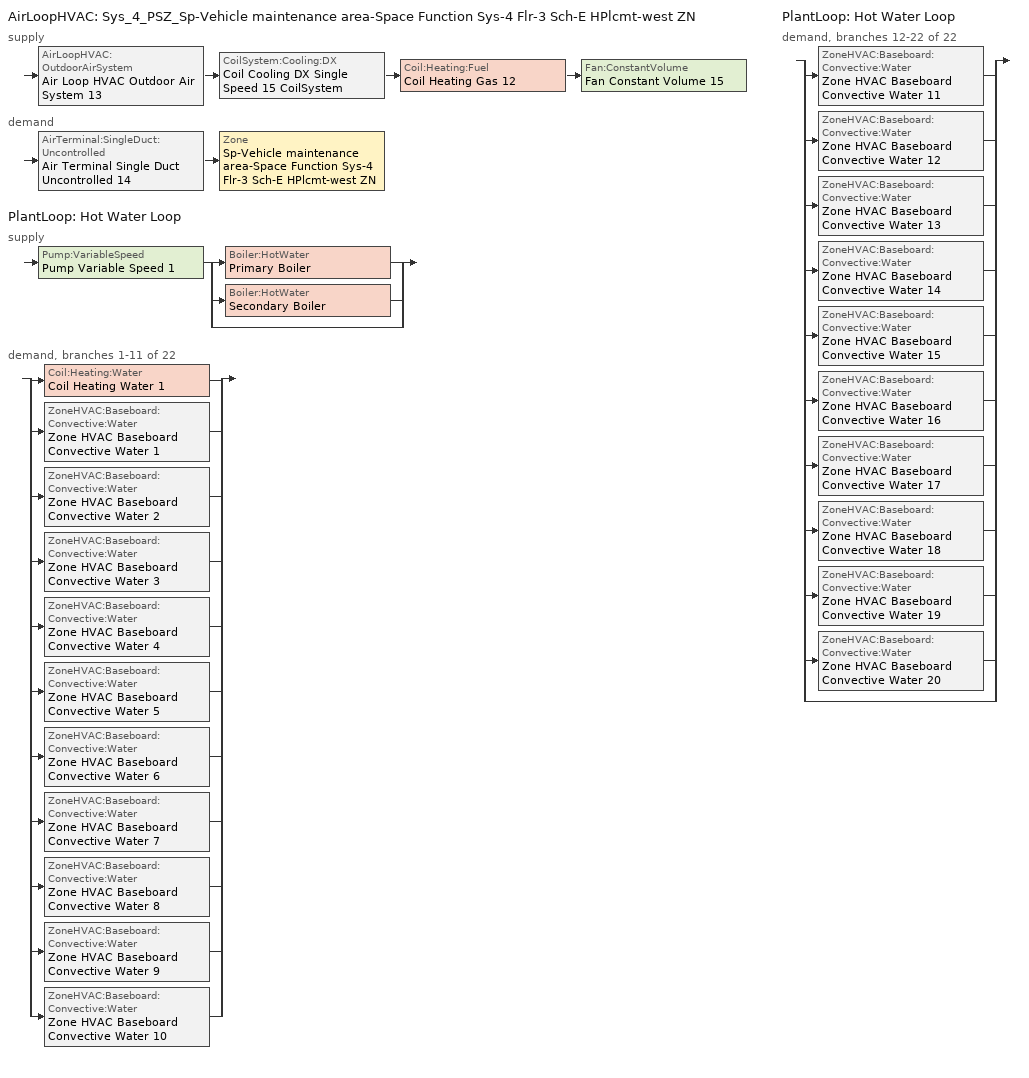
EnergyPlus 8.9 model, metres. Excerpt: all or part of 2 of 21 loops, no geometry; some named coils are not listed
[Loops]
AirLoopHVAC 'Sys_4_PSZ_Sp-Vehicle maintenance area-Space Function Sys-4 Flr-3 Sch-E HPlcmt-west ZN'
 supply: AirLoopHVAC:OutdoorAirSystem 'Air Loop HVAC Outdoor Air System 13' > CoilSystem:Cooling:DX 'Coil Cooling DX Single Speed 15 CoilSystem' > Coil:Heating:Fuel 'Coil Heating Gas 12' > Fan:ConstantVolume 'Fan Constant Volume 15'
 demand: AirTerminal:SingleDuct:Uncontrolled 'Air Terminal Single Duct Uncontrolled 14' > Zone 'Sp-Vehicle maintenance area-Space Function Sys-4 Flr-3 Sch-E HPlcmt-west ZN'
PlantLoop 'Hot Water Loop'
 supply: Pump:VariableSpeed 'Pump Variable Speed 1' > split
  | Boiler:HotWater 'Primary Boiler'
  | Boiler:HotWater 'Secondary Boiler'
  | bypass
 demand, branches 1-11 of 22: split
  | Coil:Heating:Water 'Coil Heating Water 1'
  | ZoneHVAC:Baseboard:Convective:Water 'Zone HVAC Baseboard Convective Water 1'
  | ZoneHVAC:Baseboard:Convective:Water 'Zone HVAC Baseboard Convective Water 2'
  | ZoneHVAC:Baseboard:Convective:Water 'Zone HVAC Baseboard Convective Water 3'
  | ZoneHVAC:Baseboard:Convective:Water 'Zone HVAC Baseboard Convective Water 4'
  | ZoneHVAC:Baseboard:Convective:Water 'Zone HVAC Baseboard Convective Water 5'
  | ZoneHVAC:Baseboard:Convective:Water 'Zone HVAC Baseboard Convective Water 6'
  | ZoneHVAC:Baseboard:Convective:Water 'Zone HVAC Baseboard Convective Water 7'
  | ZoneHVAC:Baseboard:Convective:Water 'Zone HVAC Baseboard Convective Water 8'
  | ZoneHVAC:Baseboard:Convective:Water 'Zone HVAC Baseboard Convective Water 9'
  | ZoneHVAC:Baseboard:Convective:Water 'Zone HVAC Baseboard Convective Water 10'
PlantLoop 'Hot Water Loop'
 demand, branches 12-22 of 22: split
  | ZoneHVAC:Baseboard:Convective:Water 'Zone HVAC Baseboard Convective Water 11'
  | ZoneHVAC:Baseboard:Convective:Water 'Zone HVAC Baseboard Convective Water 12'
  | ZoneHVAC:Baseboard:Convective:Water 'Zone HVAC Baseboard Convective Water 13'
  | ZoneHVAC:Baseboard:Convective:Water 'Zone HVAC Baseboard Convective Water 14'
  | ZoneHVAC:Baseboard:Convective:Water 'Zone HVAC Baseboard Convective Water 15'
  | ZoneHVAC:Baseboard:Convective:Water 'Zone HVAC Baseboard Convective Water 16'
  | ZoneHVAC:Baseboard:Convective:Water 'Zone HVAC Baseboard Convective Water 17'
  | ZoneHVAC:Baseboard:Convective:Water 'Zone HVAC Baseboard Convective Water 18'
  | ZoneHVAC:Baseboard:Convective:Water 'Zone HVAC Baseboard Convective Water 19'
  | ZoneHVAC:Baseboard:Convective:Water 'Zone HVAC Baseboard Convective Water 20'
  | bypass
[ZoneControl:Thermostat]
Sp-Vehicle maintenance area-Space Function Sys-4 Flr-3 Sch-E HPlcmt-west ZN Thermostat: Zone or ZoneList=Sp-Vehicle maintenance area-Space Function Sys-4 Flr-3 Sch-E HPlcmt-west ZN; Control Type Schedule=Sp-Vehicle maintenance area-Space Function Sys-4 Flr-3 Sch-E HPlcmt-west ZN Thermostat Schedule; Control Object Type 1=ThermostatSetpoint:DualSetpoint; Control Name 1=Space Function Vehicle maintenance area Thermostat 2
[ThermostatSetpoint:DualSetpoint]
Space Function Vehicle maintenance area Thermostat 2: Heating Setpoint Temperature Schedule=NECB-E-Thermostat Setpoint-Heating; Cooling Setpoint Temperature Schedule=NECB-E-Thermostat Setpoint-Cooling
[AirTerminal:SingleDuct:Uncontrolled]
Air Terminal Single Duct Uncontrolled 14: Availability Schedule=Always On Discrete; Maximum Air Flow Rate {m3/s}=AutoSize
[ZoneHVAC:Baseboard:Convective:Water] Availability Schedule=Always On Discrete; Heating Design Capacity Method=HeatingDesignCapacity; Heating Design Capacity {W}=Autosize; Heating Design Capacity Per Floor Area {W/m2}=0; Fraction of Autosized Heating Design Capacity=0.8; U-Factor Times Area Value {W/K}=Autosize; Maximum Water Flow Rate {m3/s}=Autosize; Convergence Tolerance=0.001
Zone HVAC Baseboard Convective Water 3; Zone HVAC Baseboard Convective Water 4; Zone HVAC Baseboard Convective Water 1; Zone HVAC Baseboard Convective Water 2; Zone HVAC Baseboard Convective Water 17; Zone HVAC Baseboard Convective Water 16; Zone HVAC Baseboard Convective Water 18; Zone HVAC Baseboard Convective Water 12; Zone HVAC Baseboard Convective Water 13; Zone HVAC Baseboard Convective Water 11; Zone HVAC Baseboard Convective Water 9; Zone HVAC Baseboard Convective Water 10; Zone HVAC Baseboard Convective Water 20; Zone HVAC Baseboard Convective Water 6; Zone HVAC Baseboard Convective Water 15; Zone HVAC Baseboard Convective Water 8; Zone HVAC Baseboard Convective Water 7; Zone HVAC Baseboard Convective Water 19; Zone HVAC Baseboard Convective Water 14; Zone HVAC Baseboard Convective Water 5
[Zone equipment]
Sp-Vehicle maintenance area-Space Function Sys-4 Flr-3 Sch-E HPlcmt-west ZN: Air Terminal Single Duct Uncontrolled 14, Zone HVAC Baseboard Convective Water 14
[Sizing:Zone]
Sp-Vehicle maintenance area-Space Function Sys-4 Flr-3 Sch-E HPlcmt-west ZN: Zone Cooling Design Supply Air Temperature Input Method=SupplyAirTemperature; Zone Cooling Design Supply Air Temperature {C}=13; Zone Cooling Design Supply Air Temperature Difference {deltaC}=11.11; Zone Heating Design Supply Air Temperature Input Method=SupplyAirTemperature; Zone Heating Design Supply Air Temperature {C}=43; Zone Heating Design Supply Air Temperature Difference {deltaC}=11.11; Zone Cooling Design Supply Air Humidity Ratio {kgWater/kgDryAir}=0.0085; Zone Heating Design Supply Air Humidity Ratio {kgWater/kgDryAir}=0.008; Design Specification Outdoor Air Object=Space Function Vehicle maintenance area Ventilation; Zone Heating Sizing Factor=1.3; Zone Cooling Sizing Factor=1.1; Cooling Design Air Flow Method=DesignDay; Cooling Design Air Flow Rate {m3/s}=0; Cooling Minimum Air Flow per Zone Floor Area {m3/s-m2}=0.000762; Cooling Minimum Air Flow {m3/s}=0; Cooling Minimum Air Flow Fraction=0; Heating Design Air Flow Method=DesignDay; Heating Design Air Flow Rate {m3/s}=0; Heating Maximum Air Flow per Zone Floor Area {m3/s-m2}=0.002032; Heating Maximum Air Flow {m3/s}=0.141576; Heating Maximum Air Flow Fraction=0.3; Design Specification Zone Air Distribution Object=Sp-Vehicle maintenance area-Space Function Sys-4 Flr-3 Sch-E HPlcmt-west ZN Design Spec Zone Air Dist; Account for Dedicated Outdoor Air System=No
[DesignSpecification:ZoneAirDistribution]
Sp-Vehicle maintenance area-Space Function Sys-4 Flr-3 Sch-E HPlcmt-west ZN Design Spec Zone Air Dist: Zone Air Distribution Effectiveness in Cooling Mode=1; Zone Air Distribution Effectiveness in Heating Mode=1
[Controller:MechanicalVentilation]
Controller Mechanical Ventilation 13: Availability Schedule=Always On Discrete; Demand Controlled Ventilation=No; System Outdoor Air Method=ZoneSum; Zone Name 1=Sp-Vehicle maintenance area-Space Function Sys-4 Flr-3 Sch-E HPlcmt-west ZN; Design Specification Outdoor Air Object Name 1=Space Function Vehicle maintenance area Ventilation; Design Specification Zone Air Distribution Object Name 1=Sp-Vehicle maintenance area-Space Function Sys-4 Flr-3 Sch-E HPlcmt-west ZN Design Spec Zone Air Dist
[DesignSpecification:OutdoorAir]
Space Function Vehicle maintenance area Ventilation: Outdoor Air Method=Sum; Outdoor Air Flow per Person {m3/s-person}=0; Outdoor Air Flow per Zone Floor Area {m3/s-m2}=0.00762; Outdoor Air Flow per Zone {m3/s}=0; Outdoor Air Flow Air Changes per Hour {1/hr}=0
[Fan:ConstantVolume]
Fan Constant Volume 15: Availability Schedule=Always On Discrete; Fan Total Efficiency=0.7; Pressure Rise {Pa}=250; Maximum Flow Rate {m3/s}=AutoSize; Motor Efficiency=0.9; Motor In Airstream Fraction=1
[Coil:Cooling:DX:SingleSpeed]
Coil Cooling DX Single Speed 15: Availability Schedule=Always On Discrete; Gross Rated Total Cooling Capacity {W}=Autosize; Gross Rated Sensible Heat Ratio=Autosize; Gross Rated Cooling COP {W/W}=3; Rated Air Flow Rate {m3/s}=Autosize; Rated Evaporator Fan Power Per Volume Flow Rate {W/(m3/s)}=773.3; Total Cooling Capacity Function of Temperature Curve=Curve Biquadratic 29; Total Cooling Capacity Function of Flow Fraction Curve=Curve Quadratic 32; Energy Input Ratio Function of Temperature Curve=Curve Biquadratic 30; Energy Input Ratio Function of Flow Fraction Curve=Curve Quadratic 33; Part Load Fraction Correlation Curve=Curve Cubic 12; Condenser Type=AirCooled; Evaporative Condenser Effectiveness=0; Evaporative Condenser Air Flow Rate {m3/s}=Autosize; Evaporative Condenser Pump Rated Power Consumption {W}=Autosize; Crankcase Heater Capacity {W}=0; Maximum Outdoor Dry-Bulb Temperature for Crankcase Heater Operation {C}=0; Basin Heater Capacity {W/K}=0; Basin Heater Setpoint Temperature {C}=10
[AirLoopHVAC]
Sys_4_PSZ_Sp-Vehicle maintenance area-Space Function Sys-4 Flr-3 Sch-E HPlcmt-west ZN: Design Supply Air Flow Rate {m3/s}=AutoSize
[Sizing:System]
Sys_4_PSZ_Sp-Vehicle maintenance area-Space Function Sys-4 Flr-3 Sch-E HPlcmt-west ZN: Type of Load to Size On=Sensible; Design Outdoor Air Flow Rate {m3/s}=Autosize; Central Heating Maximum System Air Flow Ratio=1; Preheat Design Temperature {C}=7; Preheat Design Humidity Ratio {kgWater/kgDryAir}=0.008; Precool Design Temperature {C}=13; Precool Design Humidity Ratio {kgWater/kgDryAir}=0.008; Central Cooling Design Supply Air Temperature {C}=13; Central Heating Design Supply Air Temperature {C}=43; Type of Zone Sum to Use=NonCoincident; 100% Outdoor Air in Cooling=No; 100% Outdoor Air in Heating=No; Central Cooling Design Supply Air Humidity Ratio {kgWater/kgDryAir}=0.0085; Central Heating Design Supply Air Humidity Ratio {kgWater/kgDryAir}=0.008; Cooling Supply Air Flow Rate Method=DesignDay; Cooling Supply Air Flow Rate {m3/s}=0; Cooling Supply Air Flow Rate Per Floor Area {m3/s-m2}=0.00996765; Cooling Fraction of Autosized Cooling Supply Air Flow Rate=1; Cooling Supply Air Flow Rate Per Unit Cooling Capacity {m3/s-W}=3.94755e-05; Heating Supply Air Flow Rate Method=DesignDay; Heating Supply Air Flow Rate {m3/s}=0; Heating Supply Air Flow Rate Per Floor Area {m3/s-m2}=0.00996765; Heating Fraction of Autosized Heating Supply Air Flow Rate=1; Heating Fraction of Autosized Cooling Supply Air Flow Rate=1; Heating Supply Air Flow Rate Per Unit Heating Capacity {m3/s-W}=3.15882e-05; System Outdoor Air Method=ZoneSum; Zone Maximum Outdoor Air Fraction=1; Cooling Design Capacity Method=CoolingDesignCapacity; Cooling Design Capacity {W}=Autosize; Cooling Design Capacity Per Floor Area {W/m2}=234.7; Fraction of Autosized Cooling Design Capacity=1; Heating Design Capacity Method=HeatingDesignCapacity; Heating Design Capacity {W}=Autosize; Heating Design Capacity Per Floor Area {W/m2}=157; Fraction of Autosized Heating Design Capacity=1; Central Cooling Capacity Control Method=OnOff
[AvailabilityManager:Scheduled] Schedule=Always On Discrete
Sys_4_PSZ_Sp-Storage room > 100 m2-sch-E-Space Function Sys-4 Flr-1 Sch-E HPlcmt-east ZN Availability Manager; Air Loop HVAC Outdoor Air System 9 Availability Manager; Sys_4_PSZ_Sp-Storage room > 100 m2-sch-F-Space Function Sys-4 Flr-4 Sch-F HPlcmt-west ZN Availability Manager; Air Loop HVAC Outdoor Air System 19 Availability Manager; Sys_4_PSZ_Sp-Storage room > 100 m2-sch-G-Space Function Sys-4 Flr-1 Sch-G HPlcmt-south ZN Availability Manager; Air Loop HVAC Outdoor Air System 5 Availability Manager; Sys_4_PSZ_Sp-Storage room > 100 m2-sch-H-Space Function Sys-4 Flr-3 Sch-H HPlcmt-south ZN Availability Manager; Air Loop HVAC Outdoor Air System 14 Availability Manager; Sys_4_PSZ_Sp-Storage room > 100 m2-sch-I-Space Function Sys-4 Flr-1 Sch-I HPlcmt-north ZN Availability Manager; Air Loop HVAC Outdoor Air System 7 Availability Manager; Sys_4_PSZ_Sp-Storage room > 100 m2-sch-J-Space Function Sys-4 Flr-1 Sch-J HPlcmt-core ZN Availability Manager; Air Loop HVAC Outdoor Air System 6 Availability Manager; Sys_4_PSZ_Sp-Storage room > 100 m2-sch-K-Space Function Sys-4 Flr-4 Sch-K HPlcmt-core ZN Availability Manager; Air Loop HVAC Outdoor Air System 18 Availability Manager; Sys_4_PSZ_Sp-Vehicle maintenance area-Space Function Sys-4 Flr-3 Sch-E HPlcmt-west ZN Availability Manager; Air Loop HVAC Outdoor Air System 13 Availability Manager
[Controller:OutdoorAir]
Controller Outdoor Air 13: Minimum Outdoor Air Flow Rate {m3/s}=Autosize; Maximum Outdoor Air Flow Rate {m3/s}=Autosize; Economizer Control Type=NoEconomizer; Economizer Control Action Type=ModulateFlow; Economizer Maximum Limit Dry-Bulb Temperature {C}=28; Economizer Maximum Limit Enthalpy {J/kg}=64000; Economizer Minimum Limit Dry-Bulb Temperature {C}=-100; Lockout Type=NoLockout; Minimum Limit Type=FixedMinimum; Mechanical Ventilation Controller=Controller Mechanical Ventilation 13; High Humidity Control=No; Control High Indoor Humidity Based on Outdoor Humidity Ratio=Yes; Heat Recovery Bypass Control Type=BypassWhenWithinEconomizerLimits
[SetpointManager:MixedAir] Control Variable=Temperature
Node 208 OS Default SPM; Node 207 OS Default SPM; Node 206 OS Default SPM
[CoilSystem:Cooling:DX]
Coil Cooling DX Single Speed 15 CoilSystem: Availability Schedule=Always On Discrete; Cooling Coil=Coil Cooling DX Single Speed 15
[Coil:Heating:Fuel]
Coil Heating Gas 12: Availability Schedule=Always On Discrete; Fuel Type=NaturalGas; Burner Efficiency=0.8; Nominal Capacity {W}=AutoSize; Parasitic Electric Load {W}=0; Parasitic Fuel Load {W}=0
[SetpointManager:SingleZone:Reheat]
Setpoint Manager Single Zone Reheat 12: Control Variable=Temperature; Minimum Supply Air Temperature {C}=13; Maximum Supply Air Temperature {C}=43; Control Zone=Sp-Vehicle maintenance area-Space Function Sys-4 Flr-3 Sch-E HPlcmt-west ZN
[PlantLoop]
Hot Water Loop: Fluid Type=Water; Plant Equipment Operation Scheme=Hot Water Loop Operation Schemes; Maximum Loop Temperature {C}=100; Minimum Loop Temperature {C}=0; Maximum Loop Flow Rate {m3/s}=Autosize; Minimum Loop Flow Rate {m3/s}=0; Plant Loop Volume {m3}=Autocalculate; Load Distribution Scheme=Optimal; Plant Loop Demand Calculation Scheme=SingleSetpoint
[Sizing:Plant]
Hot Water Loop: Loop Type=Heating; Design Loop Exit Temperature {C}=82; Loop Design Temperature Difference {deltaC}=16; Sizing Option=NonCoincident; Zone Timesteps in Averaging Window=1; Coincident Sizing Factor Mode=None
[Pump:VariableSpeed]
Pump Variable Speed 1: Design Maximum Flow Rate {m3/s}=Autosize; Design Pump Head {Pa}=179352; Design Power Consumption {W}=Autosize; Motor Efficiency=0.9; Fraction of Motor Inefficiencies to Fluid Stream=0; Coefficient 1 of the Part Load Performance Curve=0; Coefficient 2 of the Part Load Performance Curve=1; Coefficient 3 of the Part Load Performance Curve=0; Coefficient 4 of the Part Load Performance Curve=0; Design Minimum Flow Rate {m3/s}=0; Pump Control Type=Intermittent; Skin Loss Radiative Fraction=0.5; Design Power Sizing Method=PowerPerFlowPerPressure; Design Electric Power per Unit Flow Rate {W/(m3/s)}=348701.1; Design Shaft Power per Unit Flow Rate per Unit Head=1.28205; Design Minimum Flow Rate Fraction=0
[Boiler:HotWater] Fuel Type=NaturalGas; Nominal Capacity {W}=Autosize; Nominal Thermal Efficiency=0.8; Design Water Outlet Temperature {C}=82; Design Water Flow Rate {m3/s}=Autosize; Minimum Part Load Ratio=0; Maximum Part Load Ratio=1; Optimum Part Load Ratio=1; Water Outlet Upper Temperature Limit {C}=99; Boiler Flow Mode=ConstantFlow; Parasitic Electric Load {W}=0; Sizing Factor=1
Primary Boiler; Secondary Boiler
[SetpointManager:OutdoorAirReset]
Setpoint Manager Outdoor Air Reset 1: Control Variable=Temperature; Setpoint at Outdoor Low Temperature {C}=82; Outdoor Low Temperature {C}=-16; Setpoint at Outdoor High Temperature {C}=60; Outdoor High Temperature {C}=0
[PlantEquipmentOperationSchemes]
Hot Water Loop Operation Schemes: Control Scheme Object Type 1=PlantEquipmentOperation:HeatingLoad; Control Scheme Name 1=Hot Water Loop Heating Operation Scheme; Control Scheme Schedule Name 1=Always On Discrete
[PlantEquipmentOperation:HeatingLoad]
Hot Water Loop Heating Operation Scheme: Load Range Lower Limit 1 {W}=0; Load Range Upper Limit 1 {W}=1000000000; Range Equipment List Name 1=Hot Water Loop Heating Equipment List
[PlantEquipmentList]
Hot Water Loop Heating Equipment List: Boiler:HotWater, Primary Boiler, Boiler:HotWater, Secondary Boiler
[Schedule:Compact]
Sp-Vehicle maintenance area-Space Function Sys-4 Flr-3 Sch-E HPlcmt-west ZN Thermostat Schedule: Through: 12/31, For: AllDays, Until: 24:00, 4
[Schedule:Day:Interval]
NECB-E-Thermostat Setpoint-Heating Sun|Hol Day: No, 24:00, 18
NECB-E-Thermostat Setpoint-Heating Default|Wkdy Day; NECB-E-Thermostat Setpoint-Heating Default: No, 07:00, 18, 08:00, 20, 19:00, 22, 24:00, 18
NECB-E-Thermostat Setpoint-Heating Sat Day: No, 08:00, 18, 09:00, 20, 17:00, 22, 24:00, 18
NECB-E-Thermostat Setpoint-Cooling Sun|Hol Day: No, 24:00, 35
NECB-E-Thermostat Setpoint-Cooling Default|Wkdy Day; NECB-E-Thermostat Setpoint-Cooling Default: No, 07:00, 35, 19:00, 24, 24:00, 35
NECB-E-Thermostat Setpoint-Cooling Sat Day: No, 08:00, 35, 17:00, 24, 24:00, 35
[Schedule:Week:Daily]
NECB-E-Thermostat Setpoint-Heating Week Rule - Jan1-Dec31: NECB-E-Thermostat Setpoint-Heating Sun|Hol Day, NECB-E-Thermostat Setpoint-Heating Default|Wkdy Day, NECB-E-Thermostat Setpoint-Heating Default|Wkdy Day, NECB-E-Thermostat Setpoint-Heating Default|Wkdy Day, NECB-E-Thermostat Setpoint-Heating Default|Wkdy Day, NECB-E-Thermostat Setpoint-Heating Default|Wkdy Day, NECB-E-Thermostat Setpoint-Heating Sat Day, NECB-E-Thermostat Setpoint-Heating Default, NECB-E-Thermostat Setpoint-Heating Default, NECB-E-Thermostat Setpoint-Heating Default, NECB-E-Thermostat Setpoint-Heating Default, NECB-E-Thermostat Setpoint-Heating Default
NECB-E-Thermostat Setpoint-Cooling Week Rule - Jan1-Dec31: NECB-E-Thermostat Setpoint-Cooling Sun|Hol Day, NECB-E-Thermostat Setpoint-Cooling Default|Wkdy Day, NECB-E-Thermostat Setpoint-Cooling Default|Wkdy Day, NECB-E-Thermostat Setpoint-Cooling Default|Wkdy Day, NECB-E-Thermostat Setpoint-Cooling Default|Wkdy Day, NECB-E-Thermostat Setpoint-Cooling Default|Wkdy Day, NECB-E-Thermostat Setpoint-Cooling Sat Day, NECB-E-Thermostat Setpoint-Cooling Default, NECB-E-Thermostat Setpoint-Cooling Default, NECB-E-Thermostat Setpoint-Cooling Default, NECB-E-Thermostat Setpoint-Cooling Default, NECB-E-Thermostat Setpoint-Cooling Default
[Schedule:Year]
NECB-E-Thermostat Setpoint-Heating: NECB-E-Thermostat Setpoint-Heating Week Rule - Jan1-Dec31, 1, 1, 12, 31
NECB-E-Thermostat Setpoint-Cooling: NECB-E-Thermostat Setpoint-Cooling Week Rule - Jan1-Dec31, 1, 1, 12, 31
[Schedule:Constant]
Always On Discrete: Hourly Value=1
[Curve:Biquadratic] Minimum Value of x {BasedOnField A2}=13; Maximum Value of x {BasedOnField A2}=24; Minimum Value of y {BasedOnField A3}=24; Maximum Value of y {BasedOnField A3}=46
Name | Coefficient1 Constant | Coefficient2 x | Coefficient3 x**2 | Coefficient4 y | Coefficient5 y**2 | Coefficient6 x*y
Curve Biquadratic 29 | 0.867905 | 0.0142459 | 0.000554364 | -0.00755748 | 3.3048e-05 | -0.000191808
Curve Biquadratic 30 | 0.116936 | 0.0284933 | -0.000411156 | 0.0214108 | 0.000161028 | -0.000679104
[Curve:Quadratic] Coefficient1 Constant=1; Coefficient2 x=0; Coefficient3 x**2=0; Minimum Value of x {BasedOnField A2}=0; Maximum Value of x {BasedOnField A2}=1
Curve Quadratic 32; Curve Quadratic 33
[Curve:Cubic]
Curve Cubic 12: Coefficient1 Constant=0.0277; Coefficient2 x=4.9151; Coefficient3 x**2=-8.184; Coefficient4 x**3=4.2702; Minimum Value of x {BasedOnField A2}=0.7; Maximum Value of x {BasedOnField A2}=1
